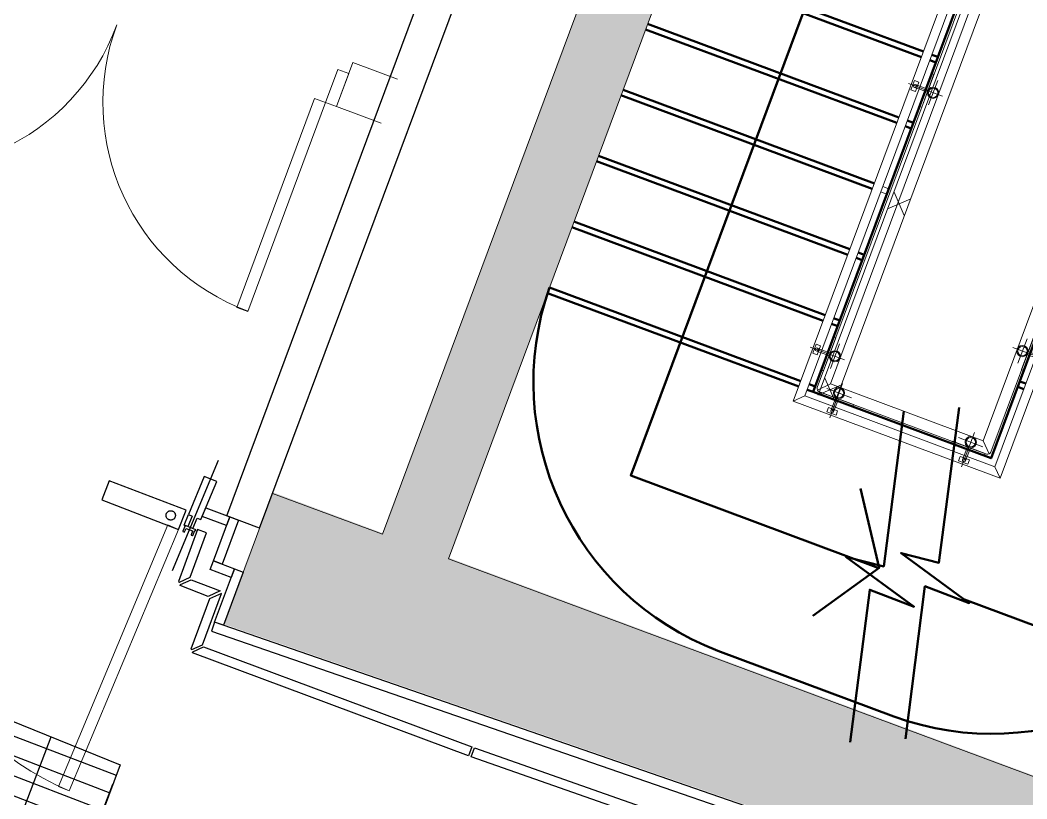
# Model space of a CAD drawing. Header units: centimetres. Extents: x 139057 to 200038, y 34824 to 80516.
# Drawn here: x 168019.8 to 168449.3, y 46150.1 to 46482.3 of the extents above; entities that cross this region are included whole.
import ezdxf

# ---------------------------------------------------------------- set-up
doc = ezdxf.new("R2010")
doc.units = ezdxf.units.CM
doc.header["$LTSCALE"] = 100
doc.linetypes.add('ASDP07AST1$0$CENTER2', pattern=[28.575, 19.05, -3.175, 3.175, -3.175])
doc.linetypes.add('FLPL-B-P1$0$HIDDEN', pattern=[9.525, 6.35, -3.175])
doc.layers.get('0').update_dxf_attribs({"lineweight": 0})
doc.layers.get('Defpoints').update_dxf_attribs({"lineweight": 0})
for name, color, linetype, lineweight in [('410_STRUTTURE_001-AM_0', 7, 'Continuous', 0), ('430_TAVOLATI_001-AM_0', 3, 'Continuous', 0), ('441_SERRAMENTI_001-AM_0', 1, 'Continuous', 0), ('448_SCALE_001-AM_0', 216, 'Continuous', 50)]:
    doc.layers.add(name, color=color, linetype=linetype, lineweight=lineweight)
for name, color, linetype in [('_retini_strutture', 7, 'Continuous'), ('A-100-CAMP-GRIGLIE', 251, 'Continuous'), ('A-FACCIATA', 8, 'Continuous'), ('A-FACCIATA-montanti', 13, 'Continuous'), ('A-FACCIATA-stone', 13, 'Continuous'), ('A-MCLS3-15', 50, 'Continuous'), ('A-SI-PORTE', 5, 'Continuous'), ('ASDP07AST1$0$A-BYND', 11, 'Continuous'), ('FLPL-B-P1$0$A-ABOV', 7, 'FLPL-B-P1$0$HIDDEN')]:
    doc.layers.add(name, color=color, linetype=linetype)

# ---------------------------------------------------------------- blocks, each defined once
blk = doc.blocks.new('FLPL-B-P1$0$invsible closer')
at = {"layer": 'FLPL-B-P1$0$A-ABOV'}
blk.add_line((0, 44), (0, -44), dxfattribs=at)
blk.add_lwpolyline([(0, 44), (0, -44), (351, -44), (351, 44)], close=True, dxfattribs=at)
blk.add_circle((53, 0), 20, dxfattribs=at)
blk = doc.blocks.new('A$C649F2F33')
at = {"color": 252, "linetype": 'ASDP07AST1$0$CENTER2'}
for p, q in [((2, -56.3), (2, 55.2)), ((-110.1, 0), (45.5, 0))]:
    blk.add_line(p, q, dxfattribs=at)
at = {"color": 252}
for p, q in [((-81, 6.5), (-61, 6.5, 0)), ((-61, 6.5, 0), (-21, 6.5)), ((-81.1, -6.5), (-61, -6.5))]:
    blk.add_line(p, q, dxfattribs=at)
blk.add_lwpolyline([(-32, 75), (-32, -75), (-22, -75), (-22, 75)], close=True, dxfattribs=at)
for points in [[(-91, 21), (-71, 21), (-71, -21), (-91, -21), (-91, 21)], [(-61, -6.5), (-21, -6.5)]]:
    blk.add_lwpolyline(points, dxfattribs=at)
for centre, radius in [((-81, 0), 6.5), ((2, 0), 24), ((2, 0), 20)]:
    blk.add_circle(centre, radius, dxfattribs=at)
blk = doc.blocks.new('A$C2BBA43ED')
for p, q in [((-28, 28), (-65.8, 65.8)), ((838, 28), (875.8, 65.8)), ((10, -3025.8), (10, -24.2)), ((58, -58), (14.2, -14.2)), ((24.2, -10), (785.8, -10)), ((752, -58), (795.8, -14.2)), ((800, -24.2), (800, -3025.8)), ((58, -2992), (14.2, -3035.8)), ((752, -2992), (795.8, -3035.8)), ((785.8, -3040), (24.2, -3040)), ((-28, -3078), (-65.8, -3115.8)), ((838, -3078), (875.8, -3115.8))]:
    blk.add_line(p, q)
for points in [[(-65.8, 65.8), (875.8, 65.8), (875.8, -3115.8), (-65.8, -3115.8)], [(-28, 28), (838, 28), (838, -3078), (-28, -3078)], [(180, 0), (30, 0), (30, -10), (180, -10)], [(630, 0), (780, 0), (780, -10), (630, -10)], [(58, -58), (752, -58), (752, -2992), (58, -2992)], [(810, -1300), (810, -1450), (800, -1450), (800, -1300)], [(0, -1600), (0, -1750), (10, -1750), (10, -1600)], [(810, -2500), (810, -2650), (800, -2650), (800, -2500)], [(180, -3050), (30, -3050), (30, -3040), (180, -3040)], [(630, -3050), (780, -3050), (780, -3040), (630, -3040)]]:
    blk.add_lwpolyline(points, close=True)
at = {"color": 5}
blk.add_lwpolyline([(0, -3050), (0, 0), (810, 0), (810, -3050)], close=True, dxfattribs=at)
for centre, start, end in [((24.2, -24.2), 90, 180), ((785.8, -24.2), 0, 90), ((24.2, -3025.8), 180, 270), ((785.8, -3025.8), 270, 0)]:
    blk.add_arc(centre, 14.2, start, end)
at = {"layer": 'ASDP07AST1$0$A-BYND', "linetype": 'ASDP07AST1$0$CENTER2'}
for centre, start, end in [((93.1, -3039.2), 343.1592, 21.101), ((116.9, -3039.2), 158.899, 196.8408), ((693.1, -3039.2), 343.1592, 21.101), ((716.9, -3039.2), 158.899, 196.8408)]:
    blk.add_arc(centre, 2.87, start, end, dxfattribs=at)
at = {"layer": 'Defpoints'}
blk.add_line((0, -3050), (810, -3050), dxfattribs=at)
at = {"color": 252, "xscale": -0.9999999999999999, "rotation": 90}
blk.add_blockref('A$C649F2F33', (105, -32), dxfattribs=at)
for p, rotation in [((705, -32), 270), ((105, -3018), 90)]:
    blk.add_blockref('A$C649F2F33', p, dxfattribs=dict(rotation=rotation))
at = {"xscale": -1}
for p in [(778, -175), (778, -1375), (778, -2575)]:
    blk.add_blockref('A$C649F2F33', p, dxfattribs=at)
for p in [(32, -475), (32, -1675), (32, -2875)]:
    blk.add_blockref('A$C649F2F33', p)
at = {"xscale": -0.9999999999999999, "rotation": 270}
blk.add_blockref('A$C649F2F33', (705, -3018), dxfattribs=at)

msp = doc.modelspace()

# ---------------------------------------------------------------- hatches: boundary and pattern name
at = {"layer": '_retini_strutture'}
msp.add_hatch(color=256, dxfattribs=at).paths.add_polyline_path([(168513.13, 47172.38), (168476.49, 47073.98), (168504.6, 47063.51), (168523.8, 47115.06), (168798.38, 47012.82), (168784.42, 46975.33), (168812.54, 46964.86), (168505.46, 46140.18), (168202.77, 46252.89), (168368.52, 46698.03), (168340.4, 46708.5), (168174.65, 46263.36), (168127.8, 46280.8), (168106.87, 46224.57), (168516.13, 46082.85), (168872.06, 47038.74)])
at = {"layer": 'A-100-CAMP-GRIGLIE'}
h = msp.add_hatch(dxfattribs=at)
h.set_pattern_fill('GRATE', color=256, scale=10, angle=195.66, style=0)
h.set_pattern_definition([(338.98614, (170582.6684, 52725.0105), (2.846339, 7.409606), []), (68.98614, (170582.67, 52725.01), (-29.63842, 11.38535), [])])
h.paths.add_polyline_path([(167784.98, 46020.34), (167878.15, 46239.23), (168062.47, 46164.64), (167978.37, 45938.85)])

# ---------------------------------------------------------------- linework, layer by layer
at = {"layer": '410_STRUTTURE_001-AM_0', "elevation": 0}
msp.add_lwpolyline([(168106.6, 46224.2), (168515.87, 46082.46), (168871.83, 47038.34), (168512.91, 47172), (168472.79, 47064.22), (168500.88, 47053.76), (168523.57, 47114.67), (168798.15, 47012.42), (168784.19, 46974.93), (168812.31, 46964.46), (168505.2, 46139.79), (168202.49, 46252.45), (168364.79, 46688.28), (168336.67, 46698.74), (168174.39, 46262.97), (168127.54, 46280.43)], close=True, dxfattribs=at)
at = {"layer": '430_TAVOLATI_001-AM_0'}
for p, q in [((168161.8, 46464.17, 0), (168154.82, 46445.43, 0)), ((168161.8, 46464.17, 0), (168180.82, 46457.1, 0)), ((168154.82, 46445.43, 0), (168173.85, 46438.35, 0))]:
    msp.add_line(p, q, dxfattribs=at)
at = {"layer": '441_SERRAMENTI_001-AM_0'}
for p, q in [((168389.52, 46408.02, 0), (168386.89, 46409, 0)), ((168390.39, 46410.36, 0), (168387.77, 46411.34, 0))]:
    msp.add_line(p, q, dxfattribs=at)
at = {"layer": '441_SERRAMENTI_001-AM_0', "extrusion": (-3.05751e-09, 1.07103e-09, 1), "elevation": 0}
for points in [[(168360.26, 46322.28), (168508.99, 46721.68)], [(168367.44, 46319.6), (168516.18, 46719)], [(168397.01, 46398.99), (168392.64, 46408.93)], [(168389.86, 46401.78), (168399.79, 46406.14)], [(168367.44, 46319.6), (168363.08, 46329.54)], [(168360.3, 46322.39), (168370.22, 46326.75)]]:
    msp.add_lwpolyline(points, dxfattribs=at)
at = {"layer": '441_SERRAMENTI_001-AM_0', "elevation": 0}
for points in [[(168155.37, 46461.23), (168160.05, 46459.49), (168154.82, 46445.43), (168150.13, 46447.17)], [(168145.45, 46448.91), (168150.13, 46447.17), (168116.92, 46358), (168112.24, 46359.74)], [(168082.8, 46266.94), (168087.42, 46265.01), (168040.76, 46153.5), (168036.15, 46155.43)]]:
    msp.add_lwpolyline(points, close=True, dxfattribs=at)
at = {"layer": '441_SERRAMENTI_001-AM_0'}
for centre, radius, start, end in [((167972.04, 46513.37, 0), 95.01, 249.6434, 339.6091), ((168150.13, 46447.17, 0), 95.01, 159.6091, 249.5749), ((168087.42, 46265.02, 0), 120.88, 157.3331, 247.2973)]:
    msp.add_arc(centre, radius, start, end, dxfattribs=at)
at = {"layer": '448_SCALE_001-AM_0', "linetype": 'Continuous'}
for p, q in [((168405.16, 46468.89, 0), (168297.95, 46508.81, 0)), ((168404.29, 46466.54, 0), (168297.08, 46506.47, 0)), ((168393.82, 46438.43, 0), (168286.61, 46478.35, 0)), ((168394.69, 46440.77, 0), (168287.49, 46480.7, 0)), ((168410.46, 46464.25, 0), (168407.83, 46465.22, 0)), ((168411.33, 46466.59, 0), (168408.71, 46467.57, 0)), ((168384.22, 46412.66, 0), (168277.02, 46452.58, 0)), ((168383.35, 46410.32, 0), (168276.14, 46450.24, 0)), ((168400.86, 46438.48, 0), (168398.24, 46439.45, 0)), ((168399.99, 46436.13, 0), (168397.36, 46437.11, 0)), ((168372.88, 46382.2, 0), (168265.67, 46422.13, 0)), ((168373.75, 46384.55, 0), (168266.55, 46424.47, 0)), ((168363.28, 46356.43, 0), (168256.08, 46396.35, 0)), ((168362.41, 46354.09, 0), (168255.2, 46394.01, 0)), ((168379.92, 46382.25, 0), (168377.3, 46383.22, 0)), ((168379.05, 46379.9, 0), (168376.42, 46380.88, 0)), ((168351.94, 46325.98, 0), (168244.73, 46365.9, 0)), ((168352.81, 46328.32, 0), (168245.61, 46368.24, 0)), ((168368.58, 46351.79, 0), (168365.96, 46352.77, 0)), ((168369.45, 46354.13, 0), (168366.83, 46355.11, 0)), ((168358.98, 46326.02, 0), (168356.36, 46327, 0)), ((168446.23, 46328.21, 0), (168448.86, 46327.23, 0)), ((168358.11, 46323.68, 0), (168355.49, 46324.65, 0)), ((168445.36, 46325.87, 0), (168447.98, 46324.89, 0))]:
    msp.add_line(p, q, dxfattribs=at)
at = {"layer": '448_SCALE_001-AM_0', "linetype": 'Continuous', "elevation": 0}
msp.add_lwpolyline([(168540.46, 46581.23), (168434.02, 46295.41), (168358.11, 46323.68), (168464.55, 46609.5)], close=True, dxfattribs=at)
for points in [[(168396.51, 46600.16), (168280.3, 46288.09), (168386.13, 46248.55)], [(168422.64, 46235.09), (168469.6, 46217.6), (168596.28, 46557.78)], [(168396.83, 46315.45), (168388.24, 46249.26), (168372.1, 46253.37), (168401.18, 46232.04), (168382.25, 46239.28), (168373.96, 46174.22)], [(168420.35, 46316.99), (168411.76, 46250.8), (168395.62, 46254.91), (168424.7, 46233.58), (168405.77, 46240.82), (168397.48, 46175.76)], [(168378.33, 46282.56), (168386.22, 46248.62), (168358.01, 46228.17)]]:
    msp.add_lwpolyline(points, dxfattribs=at)
msp.add_lwpolyline([(168548.18, 46255.19, -0.406131), (168392.47, 46185.26), (168317.52, 46213.26, -0.404802), (168245.61, 46368.24)], format="xyb", dxfattribs=at)
at = {"layer": 'A-100-CAMP-GRIGLIE', "elevation": 0}
msp.add_lwpolyline([(167784.98, 46020.34), (167878.15, 46239.23), (168062.47, 46164.64), (167978.37, 45938.85)], close=True, dxfattribs=at)
at = {"layer": 'A-FACCIATA'}
msp.add_line((168104.33, 46294.42, 0), (168084.72, 46247.37, 0), dxfattribs=at)
at = {"layer": 'A-FACCIATA-montanti', "elevation": 0}
for points in [[(168093.42, 46265.38), (168095.3, 46269.9), (168096.92, 46269.23), (168103.69, 46285.47), (168098.39, 46287.58), (168091.66, 46271.42), (168093.27, 46270.75), (168091.39, 46266.23)], [(168090.1, 46266.77), (168089.77, 46266.9), (168091.66, 46271.42)]]:
    msp.add_lwpolyline(points, dxfattribs=at)
msp.add_lwpolyline([(168089.32, 46264.11), (168089.87, 46263.88, 0.414214), (168090, 46263.94), (168090.64, 46265.46, -0.414214), (168090.7, 46265.49), (168093.38, 46264.37, -0.414214), (168093.4, 46264.31), (168092.77, 46262.78, 0.414214), (168092.82, 46262.65), (168093.38, 46262.42, 0.414214), (168093.51, 46262.48), (168094.38, 46264.57, -0.414214), (168094.45, 46264.6), (168094.58, 46264.54, 0.414214), (168094.72, 46264.59), (168094.8, 46264.8), (168090, 46266.8), (168089.92, 46266.59, 0.414214), (168089.97, 46266.46), (168090.11, 46266.41, -0.414214), (168090.14, 46266.34), (168089.26, 46264.25, 0.414214)], format="xyb", close=True, dxfattribs=at)
at = {"layer": 'A-FACCIATA-stone', "elevation": 0}
for points in [[(168097.46, 46270.53), (168099, 46274.22), (168109.22, 46270.41), (168107.84, 46266.65)], [(168102.34, 46251.67), (168109.22, 46270.41), (168112.97, 46269.01), (168106.07, 46250.23)], [(168087.34, 46242.75), (168087.77, 46242.59), (168092.3, 46244.64), (168099.25, 46263.56), (168095.52, 46265)], [(168109.89, 46244.49), (168100.89, 46247.94), (168102.34, 46251.67), (168111.26, 46248.24)], [(168102.79, 46225.48), (168111.26, 46248.24), (168115, 46246.8), (168106.58, 46224.21)], [(168088.27, 46241.49), (168092.8, 46243.55), (168105.12, 46238.81), (168100.01, 46236.49), (168088.11, 46241.06)], [(168100.6, 46235.36), (168092.62, 46213.94), (168093.05, 46213.78), (168097.6, 46215.84), (168105.73, 46237.66)], [(168101.49, 46221.7), (168514.49, 46078.81), (168515.85, 46082.47), (168102.79, 46225.48)], [(168098.03, 46214.88), (168212.51, 46172.23), (168211.11, 46168.49), (168093.31, 46212.37), (168093.47, 46212.8)], [(168213.63, 46171.82), (168332.8, 46129.91), (168331.4, 46126.16), (168212.24, 46168.07)]]:
    msp.add_lwpolyline(points, close=True, dxfattribs=at)
at = {"layer": 'A-MCLS3-15'}
for p, q in [((168107.92, 46270.78, 0), (168246.09, 46641.81, 0)), ((168121.98, 46265.55, 0), (168254.88, 46622.42, 0)), ((168121.98, 46265.55, 0), (168107.92, 46270.78, 0))]:
    msp.add_line(p, q, dxfattribs=at)

# ---------------------------------------------------------------- block references
at = {"layer": '441_SERRAMENTI_001-AM_0', "xscale": 0.09999999999999996, "yscale": 0.09999999999999996, "zscale": 0.09999999999999996, "rotation": 159.5748580827892}
msp.add_blockref('A$C2BBA43ED', (168434.02, 46295.41, 0.1), dxfattribs=at)
at = {"layer": 'A-SI-PORTE', "xscale": 0.1, "yscale": 0.1, "zscale": 0.1, "rotation": 158.9447692960817}
msp.add_blockref('FLPL-B-P1$0$invsible closer', (168089, 46269.12, 0.1), dxfattribs=at)

doc.saveas('drawing.dxf')
